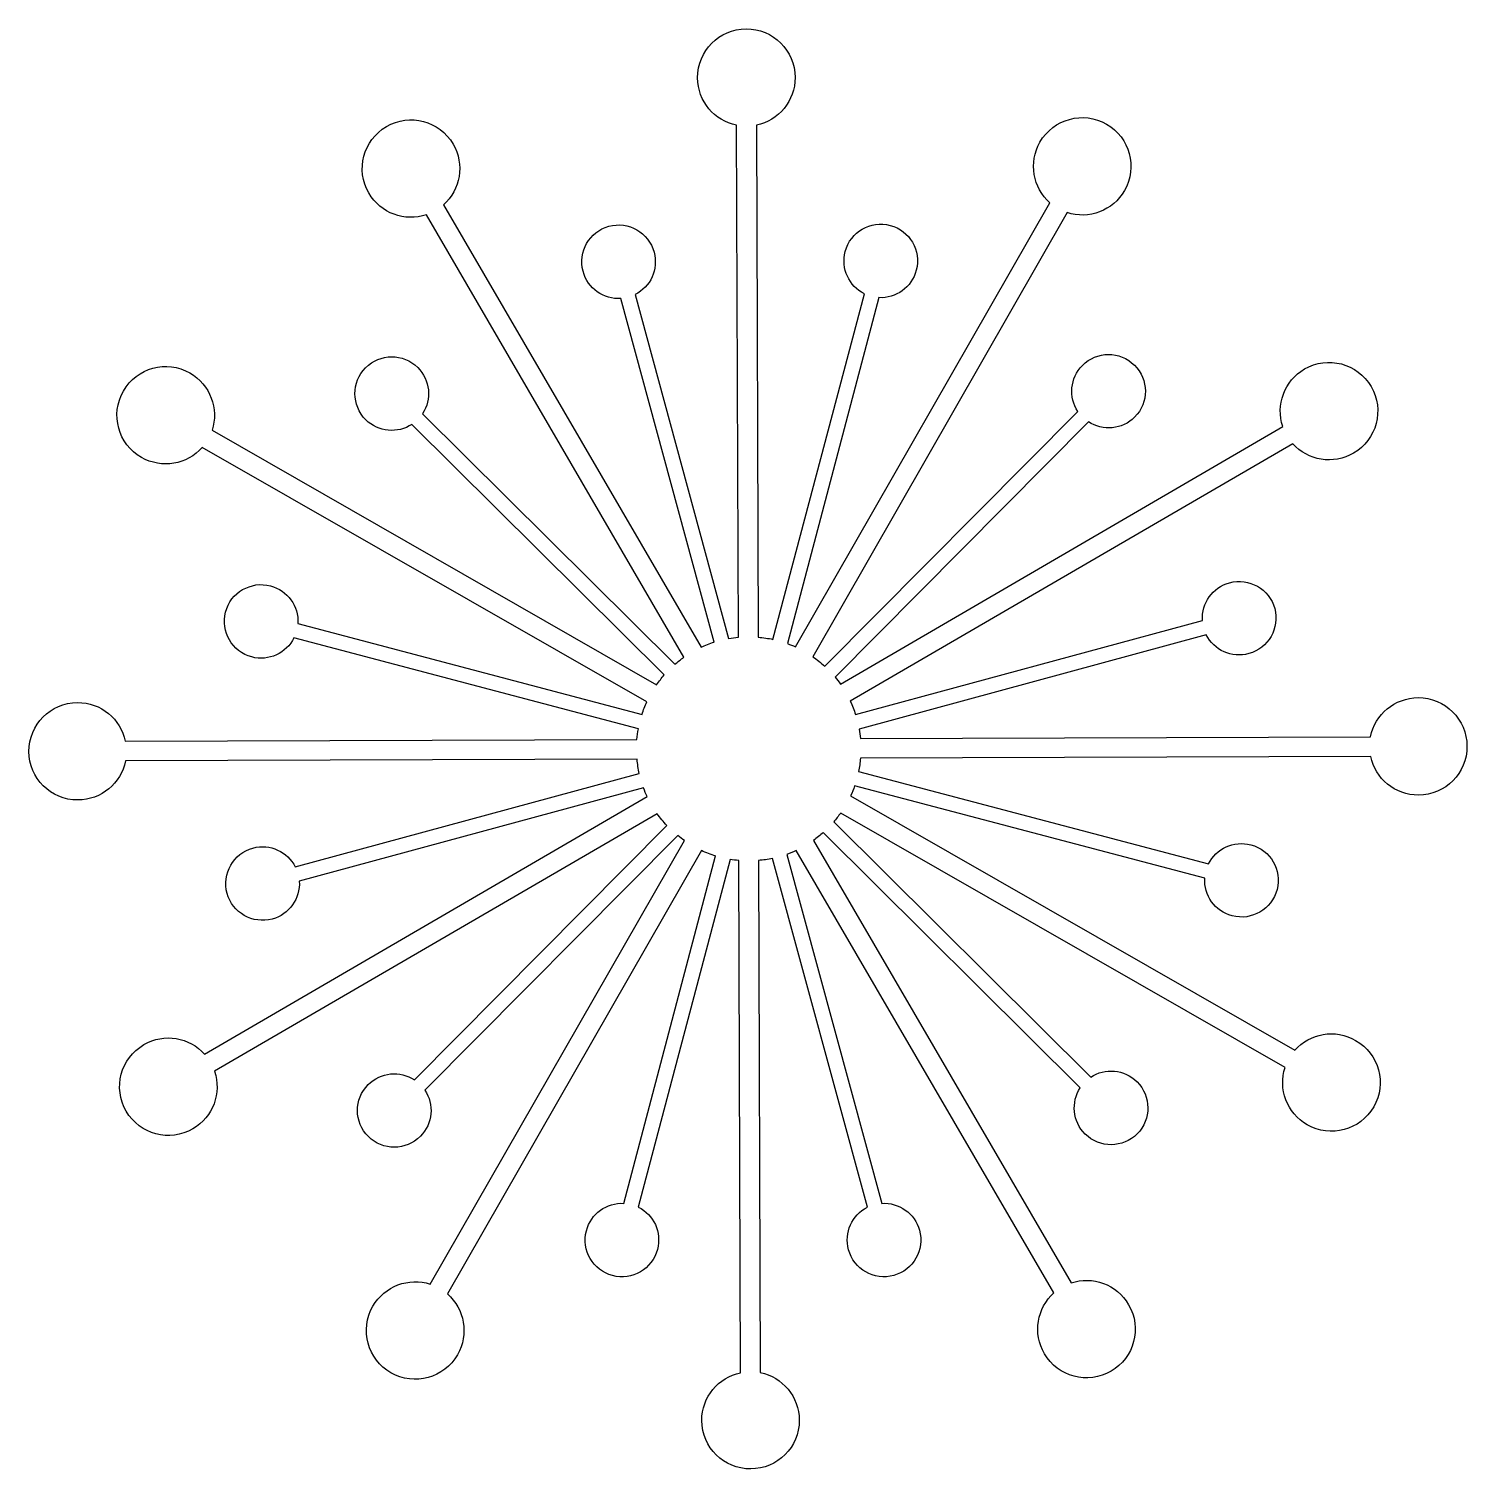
# Model space of a CAD drawing. Header units: centimetres. Extents: x -5.3 to 5.3, y -5.3 to 5.3.
import ezdxf

# ---------------------------------------------------------------- set-up
doc = ezdxf.new("R2010")
doc.units = ezdxf.units.CM
doc.header["$MEASUREMENT"] = 0
doc.layers.add('Camada 1', color=7, linetype='Continuous')

msp = doc.modelspace()

# ---------------------------------------------------------------- linework, layer by layer
at = {"layer": 'Camada 1'}
msp.add_open_spline([(4.90018, 0.37482), (4.72809, 0.37323), (4.58432, 0.25068), (4.55127, 0.08878), (4.55127, 0.08878), (4.55127, 0.08878), (0.82194, 0.07619), (0.82194, 0.07619), (0.82194, 0.07619), (0.82035, 0.09897), (0.8172, 0.12178), (0.81252, 0.14456), (0.81252, 0.14456), (0.81252, 0.14456), (3.35062, 0.83369), (3.35062, 0.83369), (3.35062, 0.83369), (3.40798, 0.72212), (3.53607, 0.6616), (3.6618, 0.69619), (3.6618, 0.69619), (3.80481, 0.73469), (3.88969, 0.88243), (3.85116, 1.02623), (3.85116, 1.02623), (3.81266, 1.17003), (3.66336, 1.25332), (3.52035, 1.21483), (3.52035, 1.21483), (3.39541, 1.18104), (3.31604, 1.06476), (3.32313, 0.93903), (3.32313, 0.93903), (3.32313, 0.93903), (0.78583, 0.25069), (0.78583, 0.25069), (0.78583, 0.25069), (0.77559, 0.28368), (0.76382, 0.31668), (0.7481, 0.3497), (0.7481, 0.3497), (0.7481, 0.3497), (3.98319, 2.23086), (3.98319, 2.23086), (3.98319, 2.23086), (4.094, 2.10905), (4.27942, 2.07528), (4.42713, 2.1617), (4.42713, 2.1617), (4.59765, 2.26071), (4.65502, 2.47917), (4.55601, 2.6489), (4.55601, 2.6489), (4.457, 2.81942), (4.23933, 2.87679), (4.06881, 2.77778), (4.06881, 2.77778), (3.92109, 2.69134), (3.85823, 2.51375), (3.91009, 2.35662), (3.91009, 2.35662), (3.91009, 2.35662), (0.6758, 0.47387), (0.6758, 0.47387), (0.6758, 0.47387), (0.66323, 0.49115), (0.65066, 0.50763), (0.63654, 0.52414), (0.63654, 0.52414), (0.63654, 0.52414), (2.48942, 2.39117), (2.48942, 2.39117), (2.48942, 2.39117), (2.5947, 2.3228), (2.73614, 2.33381), (2.82732, 2.42575), (2.82732, 2.42575), (2.9318, 2.53105), (2.9318, 2.70235), (2.82573, 2.80529), (2.82573, 2.80529), (2.72045, 2.91136), (2.5507, 2.9098), (2.44542, 2.8045), (2.44542, 2.8045), (2.35427, 2.71256), (2.34326, 2.57034), (2.4124, 2.46739), (2.4124, 2.46739), (2.4124, 2.46739), (0.56108, 0.60427), (0.56108, 0.60427), (0.56108, 0.60427), (0.53436, 0.62941), (0.50449, 0.65221), (0.47464, 0.67341), (0.47464, 0.67341), (0.47464, 0.67341), (2.33381, 3.92109), (2.33381, 3.92109), (2.33381, 3.92109), (2.49097, 3.86923), (2.66856, 3.93445), (2.75341, 4.08296), (2.75341, 4.08296), (2.85086, 4.25348), (2.79191, 4.47113), (2.62141, 4.56937), (2.62141, 4.56937), (2.45089, 4.66682), (2.23245, 4.6071), (2.135, 4.43658), (2.135, 4.43658), (2.04935, 4.28807), (2.08391, 4.10262), (2.20808, 3.99261), (2.20808, 3.99261), (2.20808, 3.99261), (0.34734, 0.74572), (0.34734, 0.74572), (0.34734, 0.74572), (0.32848, 0.75437), (0.30805, 0.76223), (0.28839, 0.77009), (0.28839, 0.77009), (0.28839, 0.77009), (0.9571, 3.29953), (0.9571, 3.29953), (0.9571, 3.29953), (1.08124, 3.29247), (1.19755, 3.37417), (1.23055, 3.4999), (1.23055, 3.4999), (1.26828, 3.6437), (1.1834, 3.79144), (1.04037, 3.82838), (1.04037, 3.82838), (0.89578, 3.86608), (0.74965, 3.78123), (0.71115, 3.63743), (0.71115, 3.63743), (0.67813, 3.51173), (0.73943, 3.38362), (0.85101, 3.32784), (0.85101, 3.32784), (0.85101, 3.32784), (0.1831, 0.80075), (0.1831, 0.80075), (0.1831, 0.80075), (0.14815, 0.80784), (0.11198, 0.81334), (0.07504, 0.81647), (0.07504, 0.81647), (0.07504, 0.81647), (0.06208, 4.55992), (0.06208, 4.55992), (0.06208, 4.55992), (0.22393, 4.59371), (0.34574, 4.7383), (0.34415, 4.91039), (0.34415, 4.91039), (0.34416, 5.10684), (0.18387, 5.26557), (-0.01335, 5.26557), (-0.01335, 5.26557), (-0.2098, 5.26478), (-0.36853, 5.10449), (-0.36776, 4.90724), (-0.36776, 4.90724), (-0.36736, 4.73515), (-0.24518, 4.59294), (-0.08291, 4.55992), (-0.08291, 4.55992), (-0.08291, 4.55992), (-0.06995, 0.81564), (-0.06995, 0.81564), (-0.06995, 0.81564), (-0.09392, 0.81405), (-0.1175, 0.8109), (-0.14107, 0.80699), (-0.14107, 0.80699), (-0.14107, 0.80699), (-0.8243, 3.32151), (-0.8243, 3.32151), (-0.8243, 3.32151), (-0.71312, 3.3781), (-0.65261, 3.50616), (-0.6868, 3.63189), (-0.6868, 3.63189), (-0.72609, 3.7749), (-0.87304, 3.86054), (-1.01684, 3.82205), (-1.01684, 3.82205), (-1.15985, 3.78197), (-1.24433, 3.63504), (-1.20583, 3.49201), (-1.20583, 3.49201), (-1.17165, 3.36549), (-1.05457, 3.28534), (-0.92963, 3.29243), (-0.92963, 3.29243), (-0.92963, 3.29243), (-0.24719, 0.78106), (-0.24719, 0.78106), (-0.24719, 0.78106), (-0.27979, 0.77005), (-0.31164, 0.75746), (-0.34265, 0.74412), (-0.34265, 0.74412), (-0.34265, 0.74412), (-2.22574, 3.97845), (-2.22574, 3.97845), (-2.22574, 3.97845), (-2.10236, 4.08926), (-2.06897, 4.27391), (-2.15541, 4.42242), (-2.15541, 4.42242), (-2.25521, 4.59294), (-2.47288, 4.6511), (-2.64298, 4.5505), (-2.64298, 4.5505), (-2.81311, 4.45229), (-2.87047, 4.23461), (-2.77146, 4.06488), (-2.77146, 4.06488), (-2.68502, 3.91558), (-2.50743, 3.85271), (-2.35067, 3.90536), (-2.35067, 3.90536), (-2.35067, 3.90536), (-0.46792, 0.66948), (-0.46792, 0.66948), (-0.46792, 0.66948), (-0.4907, 0.65376), (-0.51232, 0.63725), (-0.53354, 0.61839), (-0.53354, 0.61839), (-0.53354, 0.61839), (-2.37898, 2.45087), (-2.37898, 2.45087), (-2.37898, 2.45087), (-2.31021, 2.55459), (-2.32239, 2.6968), (-2.41473, 2.78877), (-2.41473, 2.78877), (-2.52003, 2.89328), (-2.69016, 2.89328), (-2.79507, 2.78718), (-2.79507, 2.78718), (-2.89918, 2.6819), (-2.89918, 2.51138), (-2.79348, 2.40607), (-2.79348, 2.40607), (-2.70154, 2.31569), (-2.56012, 2.30391), (-2.45637, 2.37305), (-2.45637, 2.37305), (-2.45637, 2.37305), (-0.61135, 0.54137), (-0.61135, 0.54137), (-0.61135, 0.54137), (-0.63138, 0.5178), (-0.65024, 0.49343), (-0.66792, 0.46829), (-0.66792, 0.46829), (-0.66792, 0.46829), (-3.91794, 2.32985), (-3.91794, 2.32985), (-3.91794, 2.32985), (-3.86685, 2.48543), (-3.9309, 2.66301), (-4.08021, 2.74869), (-4.08021, 2.74869), (-4.25073, 2.8469), (-4.46838, 2.78798), (-4.56622, 2.61666), (-4.56622, 2.61666), (-4.66367, 2.44537), (-4.60432, 2.2277), (-4.43422, 2.13104), (-4.43422, 2.13104), (-4.28492, 2.04539), (-4.10026, 2.07918), (-3.99025, 2.20332), (-3.99025, 2.20332), (-3.99025, 2.20332), (-0.73984, 0.34258), (-0.73984, 0.34258), (-0.73984, 0.34258), (-0.7532, 0.3135), (-0.76458, 0.28363), (-0.77442, 0.25143), (-0.77442, 0.25143), (-0.77442, 0.25143), (-3.2905, 0.91699), (-3.2905, 0.91699), (-3.2905, 0.91699), (-3.28344, 1.04272), (-3.36554, 1.15744), (-3.4905, 1.19202), (-3.4905, 1.19202), (-3.6343, 1.22975), (-3.78202, 1.14408), (-3.81895, 1.00028), (-3.81895, 1.00028), (-3.85745, 0.85727), (-3.7714, 0.70953), (-3.628, 0.6718), (-3.628, 0.6718), (-3.50267, 0.63881), (-3.37379, 0.69932), (-3.31918, 0.81169), (-3.31918, 0.81169), (-3.31918, 0.81169), (-0.80114, 0.14613), (-0.80114, 0.14613), (-0.80114, 0.14613), (-0.80585, 0.12099), (-0.8094, 0.09504), (-0.81175, 0.06914), (-0.81175, 0.06914), (-0.81175, 0.06914), (-4.55206, 0.05658), (-4.55206, 0.05658), (-4.55206, 0.05658), (-4.58624, 0.21766), (-4.73005, 0.33945), (-4.9021, 0.33868), (-4.9021, 0.33868), (-5.09859, 0.33712), (-5.25771, 0.17758), (-5.25691, -0.01965), (-5.25691, -0.01965), (-5.25651, -0.21534), (-5.0966, -0.37483), (-4.89938, -0.37406), (-4.89938, -0.37406), (-4.72729, -0.37406), (-4.58426, -0.25068), (-4.55166, -0.08881), (-4.55166, -0.08881), (-4.55166, -0.08881), (-0.81053, -0.07545), (-0.81053, -0.07545), (-0.81053, -0.07545), (-0.80738, -0.11159), (-0.80227, -0.14697), (-0.79442, -0.18073), (-0.79442, -0.18073), (-0.79442, -0.18073), (-3.30934, -0.86359), (-3.30934, -0.86359), (-3.30934, -0.86359), (-3.36591, -0.75202), (-3.49399, -0.6923), (-3.61933, -0.72529), (-3.61933, -0.72529), (-3.76234, -0.76455), (-3.84682, -0.91309), (-3.80832, -1.05689), (-3.80832, -1.05689), (-3.76903, -1.1991), (-3.62131, -1.28319), (-3.47791, -1.24469), (-3.47791, -1.24469), (-3.35297, -1.2117), (-3.27283, -1.09306), (-3.28027, -0.96889), (-3.28027, -0.96889), (-3.28027, -0.96889), (-0.76339, -0.28603), (-0.76339, -0.28603), (-0.76339, -0.28603), (-0.75593, -0.30802), (-0.74728, -0.32924), (-0.73667, -0.34966), (-0.73667, -0.34966), (-0.73667, -0.34966), (-3.97294, -2.23243), (-3.97294, -2.23243), (-3.97294, -2.23243), (-4.08335, -2.10985), (-4.268, -2.07606), (-4.41651, -2.16329), (-4.41651, -2.16329), (-4.58664, -2.26074), (-4.6444, -2.47994), (-4.54539, -2.64967), (-4.54539, -2.64967), (-4.44638, -2.82019), (-4.22874, -2.87835), (-4.05821, -2.77932), (-4.05821, -2.77932), (-3.9097, -2.69211), (-3.84763, -2.51529), (-3.89988, -2.35816), (-3.89988, -2.35816), (-3.89988, -2.35816), (-0.66363, -0.47462), (-0.66363, -0.47462), (-0.66363, -0.47462), (-0.64201, -0.50449), (-0.61844, -0.53357), (-0.5933, -0.56027), (-0.5933, -0.56027), (-0.5933, -0.56027), (-2.43872, -2.42024), (-2.43872, -2.42024), (-2.43872, -2.42024), (-2.54323, -2.35187), (-2.68507, -2.36288), (-2.77622, -2.45561), (-2.77622, -2.45561), (-2.8815, -2.56009), (-2.88113, -2.73064), (-2.77506, -2.83592), (-2.77506, -2.83592), (-2.66976, -2.93964), (-2.49963, -2.93887), (-2.39514, -2.83357), (-2.39514, -2.83357), (-2.30359, -2.74163), (-2.29259, -2.60018), (-2.36135, -2.49646), (-2.36135, -2.49646), (-2.36135, -2.49646), (-0.51279, -0.63493), (-0.51279, -0.63493), (-0.51279, -0.63493), (-0.49744, -0.64752), (-0.48096, -0.6593), (-0.46485, -0.67107), (-0.46485, -0.67107), (-0.46485, -0.67107), (-2.32244, -3.91401), (-2.32244, -3.91401), (-2.32244, -3.91401), (-2.4796, -3.86374), (-2.656, -3.92737), (-2.74247, -4.07588), (-2.74247, -4.07588), (-2.83949, -4.2472), (-2.78057, -4.46561), (-2.61007, -4.56306), (-2.61007, -4.56306), (-2.43875, -4.66051), (-2.22111, -4.60156), (-2.12366, -4.43106), (-2.12366, -4.43106), (-2.03841, -4.28096), (-2.07257, -4.09634), (-2.19634, -3.9863), (-2.19634, -3.9863), (-2.19634, -3.9863), (-0.33912, -0.74415), (-0.33912, -0.74415), (-0.33912, -0.74415), (-0.30613, -0.75987), (-0.27194, -0.77323), (-0.2362, -0.78341), (-0.2362, -0.78341), (-0.2362, -0.78341), (-0.90726, -3.32389), (-0.90726, -3.32389), (-0.90726, -3.32389), (-1.03183, -3.3168), (-1.14851, -3.39774), (-1.1811, -3.52426), (-1.1811, -3.52426), (-1.2196, -3.66727), (-1.13395, -3.81422), (-0.99015, -3.85195), (-0.99015, -3.85195), (-0.84675, -3.88965), (-0.6998, -3.8048), (-0.66209, -3.66097), (-0.66209, -3.66097), (-0.6283, -3.53447), (-0.68918, -3.40639), (-0.80198, -3.35138), (-0.80198, -3.35138), (-0.80198, -3.35138), (-0.12936, -0.80937), (-0.12936, -0.80937), (-0.12936, -0.80937), (-0.1093, -0.81252), (-0.08851, -0.81408), (-0.06766, -0.81646), (-0.06766, -0.81646), (-0.06766, -0.81646), (-0.0547, -4.5623), (-0.0547, -4.5623), (-0.0547, -4.5623), (-0.21618, -4.59609), (-0.33757, -4.73989), (-0.33757, -4.91197), (-0.33757, -4.91197), (-0.33641, -5.10919), (-0.17649, -5.26794), (0.01996, -5.26556), (0.01996, -5.26556), (0.21681, -5.26556), (0.37553, -5.10684), (0.37553, -4.90962), (0.37553, -4.90962), (0.37394, -4.73753), (0.25215, -4.59453), (0.09028, -4.56071), (0.09028, -4.56071), (0.09028, -4.56071), (0.07734, -0.81643), (0.07734, -0.81643), (0.07734, -0.81643), (0.11192, -0.81328), (0.14611, -0.80934), (0.17947, -0.80151), (0.17947, -0.80151), (0.17947, -0.80151), (0.87294, -3.35138), (0.87294, -3.35138), (0.87294, -3.35138), (0.76134, -3.40874), (0.70083, -3.53762), (0.73541, -3.66256), (0.73541, -3.66256), (0.77393, -3.80557), (0.92242, -3.89045), (1.06545, -3.85116), (1.06545, -3.85116), (1.20846, -3.81266), (1.29334, -3.66415), (1.25405, -3.52112), (1.25405, -3.52112), (1.22029, -3.39698), (1.10318, -3.31525), (0.97825, -3.3239), (0.97825, -3.3239), (0.97825, -3.3239), (0.28517, -0.77165), (0.28517, -0.77165), (0.28517, -0.77165), (0.30795, -0.76302), (0.33155, -0.75358), (0.35354, -0.74337), (0.35354, -0.74337), (0.35354, -0.74337), (2.23706, -3.97846), (2.23706, -3.97846), (2.23706, -3.97846), (2.11371, -4.08927), (2.08069, -4.27392), (2.16713, -4.42322), (2.16713, -4.42322), (2.26614, -4.59295), (2.48458, -4.65031), (2.65431, -4.55054), (2.65431, -4.55054), (2.82404, -4.45309), (2.8822, -4.23542), (2.78319, -4.06492), (2.78319, -4.06492), (2.69672, -3.91562), (2.51916, -3.85198), (2.362, -3.9062), (2.362, -3.9062), (2.362, -3.9062), (0.47925, -0.66955), (0.47925, -0.66955), (0.47925, -0.66955), (0.50362, -0.65227), (0.52799, -0.63261), (0.55077, -0.61219), (0.55077, -0.61219), (0.55077, -0.61219), (2.42958, -2.4792), (2.42958, -2.4792), (2.42958, -2.4792), (2.36124, -2.58371), (2.37301, -2.72516), (2.46572, -2.8171), (2.46572, -2.8171), (2.57102, -2.92161), (2.74075, -2.92005), (2.84606, -2.81551), (2.84606, -2.81551), (2.94978, -2.71023), (2.94978, -2.53971), (2.84447, -2.4352), (2.84447, -2.4352), (2.75173, -2.34326), (2.61029, -2.33148), (2.50657, -2.40062), (2.50657, -2.40062), (2.50657, -2.40062), (0.62697, -0.53359), (0.62697, -0.53359), (0.62697, -0.53359), (0.64504, -0.51396), (0.66155, -0.49115), (0.67803, -0.46996), (0.67803, -0.46996), (0.67803, -0.46996), (3.92727, -2.32993), (3.92727, -2.32993), (3.92727, -2.32993), (3.87541, -2.4863), (3.93986, -2.66389), (4.08914, -2.74953), (4.08914, -2.74953), (4.25964, -2.84698), (4.47734, -2.78803), (4.57476, -2.6183), (4.57476, -2.6183), (4.67297, -2.44698), (4.61402, -2.22934), (4.44273, -2.13189), (4.44273, -2.13189), (4.29343, -2.04545), (4.10877, -2.08003), (3.99879, -2.20338), (3.99879, -2.20338), (3.99879, -2.20338), (0.75034, -0.34344), (0.75034, -0.34344), (0.75034, -0.34344), (0.76135, -0.31984), (0.77156, -0.2955), (0.78021, -0.27034), (0.78021, -0.27034), (0.78021, -0.27034), (3.3395, -0.94535), (3.3395, -0.94535), (3.3395, -0.94535), (3.33323, -1.07108), (3.41337, -1.18816), (3.53987, -1.22118), (3.53987, -1.22118), (3.6837, -1.25888), (3.82983, -1.17324), (3.86832, -1.02944), (3.86832, -1.02944), (3.90684, -0.88643), (3.82038, -0.73948), (3.6766, -0.70178), (3.6766, -0.70178), (3.55164, -0.66799), (3.42279, -0.73004), (3.36778, -0.84085), (3.36778, -0.84085), (3.36778, -0.84085), (0.80849, -0.16508), (0.80849, -0.16508), (0.80849, -0.16508), (0.81555, -0.13365), (0.82026, -0.10145), (0.82185, -0.06845), (0.82185, -0.06845), (0.82185, -0.06845), (4.55277, -0.05586), (4.55277, -0.05586), (4.55277, -0.05586), (4.58576, -0.21773), (4.73036, -0.33873), (4.90168, -0.33873), (4.90168, -0.33873), (5.0989, -0.33796), (5.25842, -0.17686), (5.25686, 0.0188), (5.25686, 0.0188), (5.25691, 0.2161), (5.0966, 0.37482), (4.90018, 0.37482)], degree=3, knots=[0, 0, 0, 0, 0.00591716, 0.00591716, 0.00591716, 0.00591716, 0.01183432, 0.01183432, 0.01183432, 0.01183432, 0.01775148, 0.01775148, 0.01775148, 0.01775148, 0.02366864, 0.02366864, 0.02366864, 0.02366864, 0.0295858, 0.0295858, 0.0295858, 0.0295858, 0.03550296, 0.03550296, 0.03550296, 0.03550296, 0.04142012, 0.04142012, 0.04142012, 0.04142012, 0.04733728, 0.04733728, 0.04733728, 0.04733728, 0.05325444, 0.05325444, 0.05325444, 0.05325444, 0.0591716, 0.0591716, 0.0591716, 0.0591716, 0.06508876, 0.06508876, 0.06508876, 0.06508876, 0.07100592, 0.07100592, 0.07100592, 0.07100592, 0.07692308, 0.07692308, 0.07692308, 0.07692308, 0.08284024, 0.08284024, 0.08284024, 0.08284024, 0.0887574, 0.0887574, 0.0887574, 0.0887574, 0.09467456, 0.09467456, 0.09467456, 0.09467456, 0.10059172, 0.10059172, 0.10059172, 0.10059172, 0.10650888, 0.10650888, 0.10650888, 0.10650888, 0.11242604, 0.11242604, 0.11242604, 0.11242604, 0.1183432, 0.1183432, 0.1183432, 0.1183432, 0.12426036, 0.12426036, 0.12426036, 0.12426036, 0.13017751, 0.13017751, 0.13017751, 0.13017751, 0.13609467, 0.13609467, 0.13609467, 0.13609467, 0.14201183, 0.14201183, 0.14201183, 0.14201183, 0.14792899, 0.14792899, 0.14792899, 0.14792899, 0.15384615, 0.15384615, 0.15384615, 0.15384615, 0.15976331, 0.15976331, 0.15976331, 0.15976331, 0.16568047, 0.16568047, 0.16568047, 0.16568047, 0.17159763, 0.17159763, 0.17159763, 0.17159763, 0.17751479, 0.17751479, 0.17751479, 0.17751479, 0.18343195, 0.18343195, 0.18343195, 0.18343195, 0.18934911, 0.18934911, 0.18934911, 0.18934911, 0.19526627, 0.19526627, 0.19526627, 0.19526627, 0.20118343, 0.20118343, 0.20118343, 0.20118343, 0.20710059, 0.20710059, 0.20710059, 0.20710059, 0.21301775, 0.21301775, 0.21301775, 0.21301775, 0.21893491, 0.21893491, 0.21893491, 0.21893491, 0.22485207, 0.22485207, 0.22485207, 0.22485207, 0.23076923, 0.23076923, 0.23076923, 0.23076923, 0.23668639, 0.23668639, 0.23668639, 0.23668639, 0.24260355, 0.24260355, 0.24260355, 0.24260355, 0.24852071, 0.24852071, 0.24852071, 0.24852071, 0.25443787, 0.25443787, 0.25443787, 0.25443787, 0.26035503, 0.26035503, 0.26035503, 0.26035503, 0.26627219, 0.26627219, 0.26627219, 0.26627219, 0.27218935, 0.27218935, 0.27218935, 0.27218935, 0.27810651, 0.27810651, 0.27810651, 0.27810651, 0.28402367, 0.28402367, 0.28402367, 0.28402367, 0.28994083, 0.28994083, 0.28994083, 0.28994083, 0.29585799, 0.29585799, 0.29585799, 0.29585799, 0.30177515, 0.30177515, 0.30177515, 0.30177515, 0.30769231, 0.30769231, 0.30769231, 0.30769231, 0.31360947, 0.31360947, 0.31360947, 0.31360947, 0.31952663, 0.31952663, 0.31952663, 0.31952663, 0.32544379, 0.32544379, 0.32544379, 0.32544379, 0.33136095, 0.33136095, 0.33136095, 0.33136095, 0.33727811, 0.33727811, 0.33727811, 0.33727811, 0.34319527, 0.34319527, 0.34319527, 0.34319527, 0.34911243, 0.34911243, 0.34911243, 0.34911243, 0.35502959, 0.35502959, 0.35502959, 0.35502959, 0.36094675, 0.36094675, 0.36094675, 0.36094675, 0.36686391, 0.36686391, 0.36686391, 0.36686391, 0.37278107, 0.37278107, 0.37278107, 0.37278107, 0.37869822, 0.37869822, 0.37869822, 0.37869822, 0.38461538, 0.38461538, 0.38461538, 0.38461538, 0.39053254, 0.39053254, 0.39053254, 0.39053254, 0.3964497, 0.3964497, 0.3964497, 0.3964497, 0.40236686, 0.40236686, 0.40236686, 0.40236686, 0.40828402, 0.40828402, 0.40828402, 0.40828402, 0.41420118, 0.41420118, 0.41420118, 0.41420118, 0.42011834, 0.42011834, 0.42011834, 0.42011834, 0.4260355, 0.4260355, 0.4260355, 0.4260355, 0.43195266, 0.43195266, 0.43195266, 0.43195266, 0.43786982, 0.43786982, 0.43786982, 0.43786982, 0.44378698, 0.44378698, 0.44378698, 0.44378698, 0.44970414, 0.44970414, 0.44970414, 0.44970414, 0.4556213, 0.4556213, 0.4556213, 0.4556213, 0.46153846, 0.46153846, 0.46153846, 0.46153846, 0.46745562, 0.46745562, 0.46745562, 0.46745562, 0.47337278, 0.47337278, 0.47337278, 0.47337278, 0.47928994, 0.47928994, 0.47928994, 0.47928994, 0.4852071, 0.4852071, 0.4852071, 0.4852071, 0.49112426, 0.49112426, 0.49112426, 0.49112426, 0.49704142, 0.49704142, 0.49704142, 0.49704142, 0.50295858, 0.50295858, 0.50295858, 0.50295858, 0.50887574, 0.50887574, 0.50887574, 0.50887574, 0.5147929, 0.5147929, 0.5147929, 0.5147929, 0.52071006, 0.52071006, 0.52071006, 0.52071006, 0.52662722, 0.52662722, 0.52662722, 0.52662722, 0.53254438, 0.53254438, 0.53254438, 0.53254438, 0.53846154, 0.53846154, 0.53846154, 0.53846154, 0.5443787, 0.5443787, 0.5443787, 0.5443787, 0.55029586, 0.55029586, 0.55029586, 0.55029586, 0.55621302, 0.55621302, 0.55621302, 0.55621302, 0.56213018, 0.56213018, 0.56213018, 0.56213018, 0.56804734, 0.56804734, 0.56804734, 0.56804734, 0.5739645, 0.5739645, 0.5739645, 0.5739645, 0.57988166, 0.57988166, 0.57988166, 0.57988166, 0.58579882, 0.58579882, 0.58579882, 0.58579882, 0.59171598, 0.59171598, 0.59171598, 0.59171598, 0.59763314, 0.59763314, 0.59763314, 0.59763314, 0.6035503, 0.6035503, 0.6035503, 0.6035503, 0.60946746, 0.60946746, 0.60946746, 0.60946746, 0.61538462, 0.61538462, 0.61538462, 0.61538462, 0.62130178, 0.62130178, 0.62130178, 0.62130178, 0.62721893, 0.62721893, 0.62721893, 0.62721893, 0.63313609, 0.63313609, 0.63313609, 0.63313609, 0.63905325, 0.63905325, 0.63905325, 0.63905325, 0.64497041, 0.64497041, 0.64497041, 0.64497041, 0.65088757, 0.65088757, 0.65088757, 0.65088757, 0.65680473, 0.65680473, 0.65680473, 0.65680473, 0.66272189, 0.66272189, 0.66272189, 0.66272189, 0.66863905, 0.66863905, 0.66863905, 0.66863905, 0.67455621, 0.67455621, 0.67455621, 0.67455621, 0.68047337, 0.68047337, 0.68047337, 0.68047337, 0.68639053, 0.68639053, 0.68639053, 0.68639053, 0.69230769, 0.69230769, 0.69230769, 0.69230769, 0.69822485, 0.69822485, 0.69822485, 0.69822485, 0.70414201, 0.70414201, 0.70414201, 0.70414201, 0.71005917, 0.71005917, 0.71005917, 0.71005917, 0.71597633, 0.71597633, 0.71597633, 0.71597633, 0.72189349, 0.72189349, 0.72189349, 0.72189349, 0.72781065, 0.72781065, 0.72781065, 0.72781065, 0.73372781, 0.73372781, 0.73372781, 0.73372781, 0.73964497, 0.73964497, 0.73964497, 0.73964497, 0.74556213, 0.74556213, 0.74556213, 0.74556213, 0.75147929, 0.75147929, 0.75147929, 0.75147929, 0.75739645, 0.75739645, 0.75739645, 0.75739645, 0.76331361, 0.76331361, 0.76331361, 0.76331361, 0.76923077, 0.76923077, 0.76923077, 0.76923077, 0.77514793, 0.77514793, 0.77514793, 0.77514793, 0.78106509, 0.78106509, 0.78106509, 0.78106509, 0.78698225, 0.78698225, 0.78698225, 0.78698225, 0.79289941, 0.79289941, 0.79289941, 0.79289941, 0.79881657, 0.79881657, 0.79881657, 0.79881657, 0.80473373, 0.80473373, 0.80473373, 0.80473373, 0.81065089, 0.81065089, 0.81065089, 0.81065089, 0.81656805, 0.81656805, 0.81656805, 0.81656805, 0.82248521, 0.82248521, 0.82248521, 0.82248521, 0.82840237, 0.82840237, 0.82840237, 0.82840237, 0.83431953, 0.83431953, 0.83431953, 0.83431953, 0.84023669, 0.84023669, 0.84023669, 0.84023669, 0.84615385, 0.84615385, 0.84615385, 0.84615385, 0.85207101, 0.85207101, 0.85207101, 0.85207101, 0.85798817, 0.85798817, 0.85798817, 0.85798817, 0.86390533, 0.86390533, 0.86390533, 0.86390533, 0.86982249, 0.86982249, 0.86982249, 0.86982249, 0.87573964, 0.87573964, 0.87573964, 0.87573964, 0.8816568, 0.8816568, 0.8816568, 0.8816568, 0.88757396, 0.88757396, 0.88757396, 0.88757396, 0.89349112, 0.89349112, 0.89349112, 0.89349112, 0.89940828, 0.89940828, 0.89940828, 0.89940828, 0.90532544, 0.90532544, 0.90532544, 0.90532544, 0.9112426, 0.9112426, 0.9112426, 0.9112426, 0.91715976, 0.91715976, 0.91715976, 0.91715976, 0.92307692, 0.92307692, 0.92307692, 0.92307692, 0.92899408, 0.92899408, 0.92899408, 0.92899408, 0.93491124, 0.93491124, 0.93491124, 0.93491124, 0.9408284, 0.9408284, 0.9408284, 0.9408284, 0.94674556, 0.94674556, 0.94674556, 0.94674556, 0.95266272, 0.95266272, 0.95266272, 0.95266272, 0.95857988, 0.95857988, 0.95857988, 0.95857988, 0.96449704, 0.96449704, 0.96449704, 0.96449704, 0.9704142, 0.9704142, 0.9704142, 0.9704142, 0.97633136, 0.97633136, 0.97633136, 0.97633136, 0.98224852, 0.98224852, 0.98224852, 0.98224852, 0.98816568, 0.98816568, 0.98816568, 0.98816568, 1, 1, 1, 1], dxfattribs=at)

doc.saveas('drawing.dxf')
